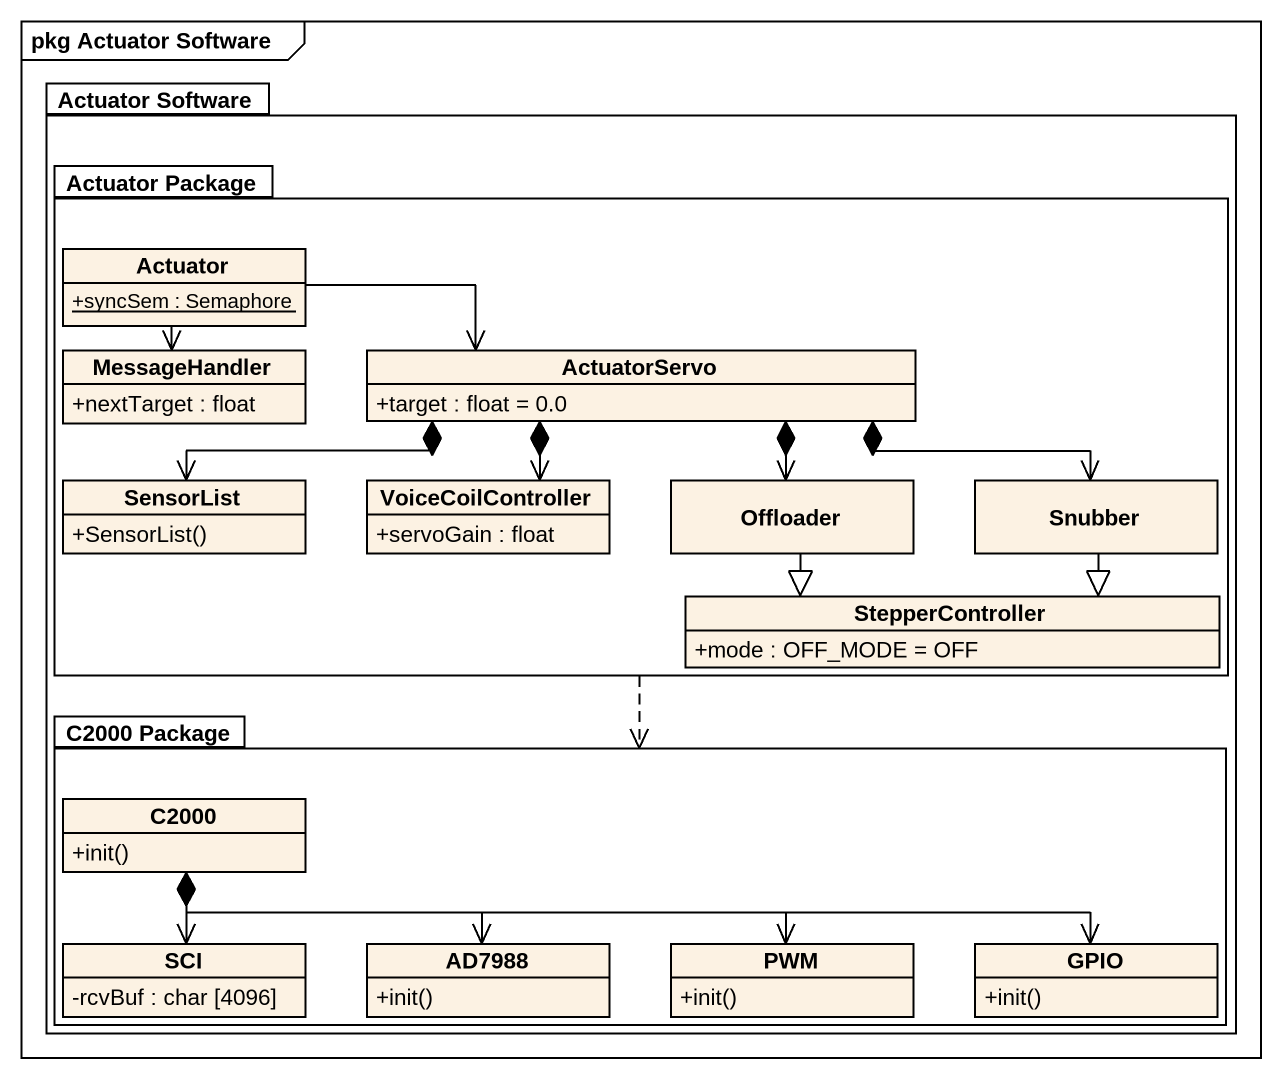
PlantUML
@startuml
mainframe pkg Actuator Software
hide circle
hide empty members
skinparam classAttributeIconSize 0
package "Actuator Software" as Actuator_Software {
  package "Actuator Package" as Actuator_Package {
    class Actuator {
      {static} +syncSem : Semaphore
    }
    class MessageHandler {
      +nextTarget : float
    }
    class ActuatorServo {
      +target : float = 0.0
    }
    class SensorList {
      +SensorList()
    }
    class VoiceCoilController {
      +servoGain : float
    }
    class Offloader
    class Snubber
    class StepperController {
      +mode : OFF_MODE = OFF
    }
  }
  package "C2000 Package" as C2000_Package {
    class C2000 {
      +init()
    }
    class SCI {
      -rcvBuf : char [4096]
    }
    class AD7988 {
      +init()
    }
    class PWM {
      +init()
    }
    class GPIO {
      +init()
    }
  }
}
Actuator_Package ..> C2000_Package
MessageHandler <-up- Actuator
ActuatorServo <-left- Actuator
ActuatorServo *-left-> SensorList
ActuatorServo *--> VoiceCoilController
ActuatorServo *--> Offloader
ActuatorServo *-right-> Snubber
Offloader --|> StepperController
Snubber --|> StepperController
C2000 *--> SCI
C2000 *-right-> AD7988
C2000 *-right-> PWM
C2000 *-right-> GPIO
@enduml
